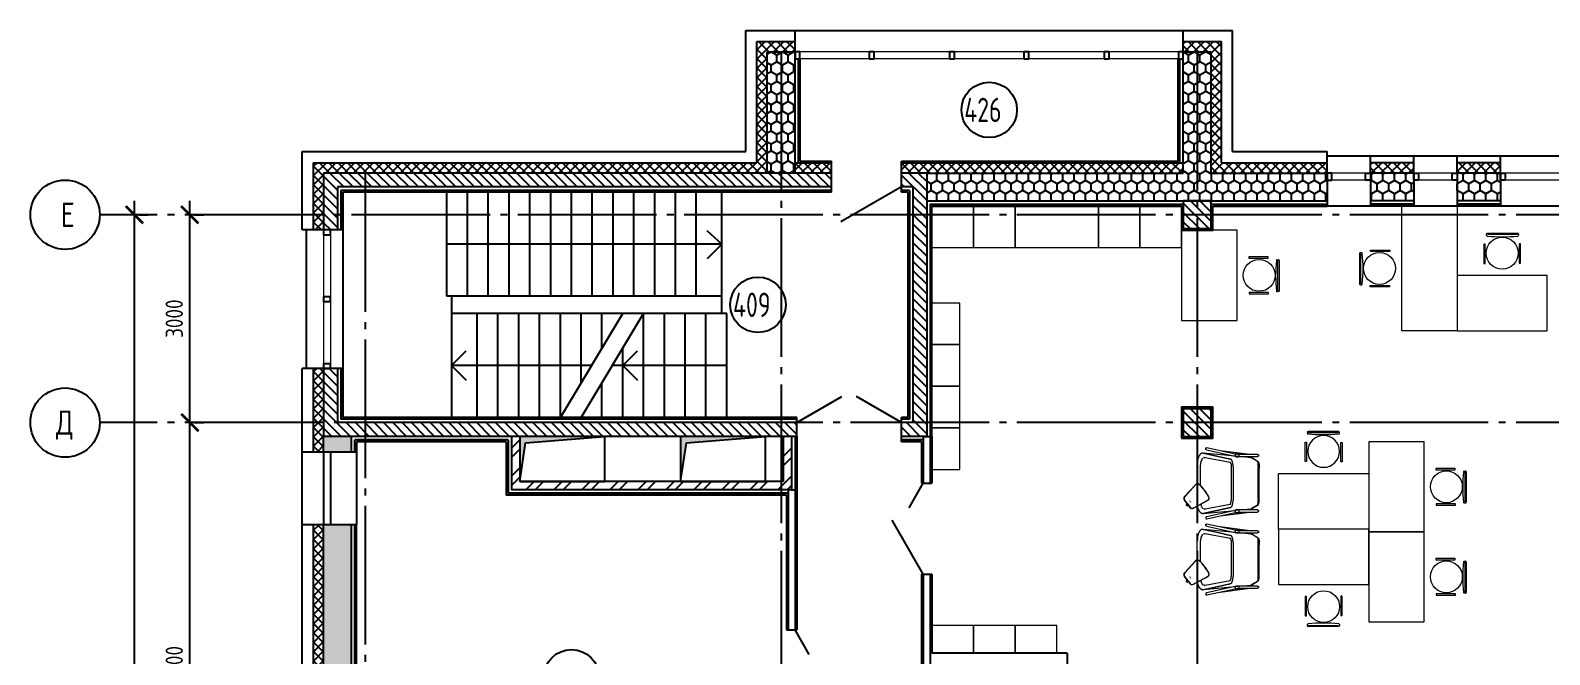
# Model space of a CAD drawing. Header units: millimetres. Extents: x -4830 to 49130, y -6610 to 29660.
# Drawn here: x -4830 to 17084, y 20652 to 29660 of the extents above; entities that cross this region are included whole.
import ezdxf

# ---------------------------------------------------------------- set-up
doc = ezdxf.new("R2010")
doc.units = ezdxf.units.MM
doc.linetypes.add('ГОСТ 2.303 5', pattern=[24, 20, -1.5, 1, -1.5])
doc.layers.add('Оборудование', color=5, linetype='Continuous', lineweight=18)
doc.layers.add('оси', color=30, linetype='Continuous')
doc.layers.add('текст', color=84, linetype='Continuous')
doc.styles.add('ГОСТ 2.304', font='CS_Gost2304.shx')
doc.dimstyles.new('СПДС', dxfattribs={"dimscale": 100, "dimtxt": 2.5, "dimasz": 2.5, "dimexe": 2, "dimexo": 0.625, "dimgap": 1, "dimtad": 1, "dimdec": 0, "dimtxsty": 'ГОСТ 2.304', "dimblk": 'OBLIQUE', "dimblk1": 'OBLIQUE', "dimblk2": 'OBLIQUE', "dimcen": 2.5, "dimdle": 2, "dimadec": 0, "dimazin": 2, "dimtfac": 0.75, "dimtdec": 4, "dimtmove": 1, "dimatfit": 3, "dimfxl": 1, "dimtfill": 1, "dimtolj": 1, "dimarcsym": 1})
pattern_1 = [(135, (-265369.68, -10084.31), (-67.35192, -67.35192), []), (225, (-265369.68, -10084.31), (67.35192, -67.35192), [])]
pattern_2 = [(135, (-265369.68, -10084.31), (-67.35192, -67.35192), [])]
pattern_3 = [(90, (-265369.684, -10084.31), (-82.48892, 142.875), [95.25, -190.5]), (210, (-265369.684, -10084.31), (-82.48892, -142.875), [95.25, -190.5]), (150, (-265369.684, -10084.31), (-164.97784, 3e-07), [-190.5, 95.25])]

# ---------------------------------------------------------------- blocks, each defined once
blk = doc.blocks.new('_ArchTick')
at = {"color": 0, "linetype": 'ByBlock', "const_width": 0.15}
blk.add_lwpolyline([(-0.5, -0.5), (0.5, 0.5)], dxfattribs=at)
blk = doc.blocks.new('*D41')
at = {"layer": 'Defpoints', "color": 0, "ltscale": 100, "transparency": 16777216}
for p in [(-3330, 27000), (-3330, 27000), (-3330, 0)]:
    blk.add_point(p, dxfattribs=at)
at = {"layer": 'оси', "color": 0, "lineweight": -2, "ltscale": 100, "transparency": 16777216}
for p, q in [((-3330, -200), (-3330, 27200)), ((-3267.5, 27000), (-3130, 27000)), ((-3267.5, 0), (-3130, 0))]:
    blk.add_line(p, q, dxfattribs=at)
at = {"layer": 'оси', "color": 0, "lineweight": -2, "ltscale": 100, "transparency": 16777216, "xscale": 250, "yscale": 250, "zscale": 250}
for p, rotation in [((-3330, 27000), 90), ((-3330, 0), 270)]:
    blk.add_blockref('_ArchTick', p, dxfattribs=dict(at, rotation=rotation))
at = {"layer": 'оси', "color": 0, "ltscale": 100, "transparency": 16777216, "insert": (-3555, 12600), "char_height": 250, "attachment_point": 5, "rotation": 90, "style": 'ГОСТ 2.304', "bg_fill": 3, "box_fill_scale": 1.1, "bg_fill_color": 256, "bg_fill_true_color": 13158600, "bg_fill_transparency": 0}
blk.add_mtext('\\A1;27000', dxfattribs=at)
blk = doc.blocks.new('*D44')
at = {"layer": 'Defpoints', "color": 0, "ltscale": 100, "transparency": 16777216}
for p in [(-2530, 24000), (-2530, 24000), (-2530, 17000)]:
    blk.add_point(p, dxfattribs=at)
at = {"layer": 'оси', "color": 0, "lineweight": -2, "ltscale": 100, "transparency": 16777216}
for p, q in [((-2530, 16800), (-2530, 24200)), ((-2467.5, 24000), (-2330, 24000)), ((-2467.5, 17000), (-2330, 17000))]:
    blk.add_line(p, q, dxfattribs=at)
at = {"layer": 'оси', "color": 0, "lineweight": -2, "ltscale": 100, "transparency": 16777216, "xscale": 250, "yscale": 250, "zscale": 250}
for p, rotation in [((-2530, 24000), 90), ((-2530, 17000), 270)]:
    blk.add_blockref('_ArchTick', p, dxfattribs=dict(at, rotation=rotation))
at = {"layer": 'оси', "color": 0, "ltscale": 100, "transparency": 16777216, "insert": (-2755, 20500), "char_height": 250, "attachment_point": 5, "rotation": 90, "style": 'ГОСТ 2.304', "bg_fill": 3, "box_fill_scale": 1.1, "bg_fill_color": 256, "bg_fill_true_color": 13158600, "bg_fill_transparency": 0}
blk.add_mtext('\\A1;7000', dxfattribs=at)
blk = doc.blocks.new('*D45')
at = {"layer": 'Defpoints', "color": 0, "ltscale": 100, "transparency": 16777216}
for p in [(-2530, 27000), (-2530, 27000), (-2530, 24000)]:
    blk.add_point(p, dxfattribs=at)
at = {"layer": 'оси', "color": 0, "lineweight": -2, "ltscale": 100, "transparency": 16777216}
for p, q in [((-2530, 23800), (-2530, 27200)), ((-2467.5, 27000), (-2330, 27000)), ((-2467.5, 24000), (-2330, 24000))]:
    blk.add_line(p, q, dxfattribs=at)
at = {"layer": 'оси', "color": 0, "lineweight": -2, "ltscale": 100, "transparency": 16777216, "xscale": 250, "yscale": 250, "zscale": 250}
for p, rotation in [((-2530, 27000), 90), ((-2530, 24000), 270)]:
    blk.add_blockref('_ArchTick', p, dxfattribs=dict(at, rotation=rotation))
at = {"layer": 'оси', "color": 0, "ltscale": 100, "transparency": 16777216, "insert": (-2755, 25500), "char_height": 250, "attachment_point": 5, "rotation": 90, "style": 'ГОСТ 2.304', "bg_fill": 3, "box_fill_scale": 1.1, "bg_fill_color": 256, "bg_fill_true_color": 13158600, "bg_fill_transparency": 0}
blk.add_mtext('\\A1;3000', dxfattribs=at)
blk = doc.blocks.new('рабочее место 3')
at = {"layer": 'Оборудование', "ltscale": 100}
for p, q in [((665, 1397), (665, 1378)), ((1116, 1407), (675, 1407)), ((680, 1391), (1111, 1391)), ((1126, 1378), (1126, 1397))]:
    blk.add_line(p, q, dxfattribs=at)
for points in [[(635, 975), (635, 1253), (654, 1253), (654, 975)], [(1146, 969), (1146, 1248), (1165, 1248), (1165, 969)], [(0, 0), (0, 800), (1800, 800), (1800, 0)]]:
    blk.add_lwpolyline(points, close=True, dxfattribs=at)
blk.add_circle((900, 1120), 230, dxfattribs=at)
for centre, radius, start, end in [((675, 1397), 10, 90, 180.0949), ((675, 1378), 10, 180.0949, 264.4594), ((895, 3653), 2296, 264.4594, 275.5391), ((1116, 1397), 10, 0.0375, 90), ((1116, 1378), 10, 275.5391, 0.0375)]:
    blk.add_arc(centre, radius, start, end, dxfattribs=at)
blk = doc.blocks.new('рабочее место 4')
at = {"layer": 'Оборудование', "ltscale": 100}
for p, q in [((1378, 876), (1397, 876)), ((1391, 430), (1391, 861)), ((1407, 866), (1407, 425)), ((1397, 415), (1378, 415))]:
    blk.add_line(p, q, dxfattribs=at)
for points in [[(0, 0), (800, 0), (800, 1300), (0, 1300)], [(969, 896), (1248, 896), (1248, 915), (969, 915)], [(975, 385), (1253, 385), (1253, 404), (975, 404)]]:
    blk.add_lwpolyline(points, close=True, dxfattribs=at)
blk.add_circle((1120, 650), 230, dxfattribs=at)
for centre, radius, start, end in [((3653, 645), 2296, 174.4609, 185.5406), ((1378, 866), 10, 89.9625, 174.4609), ((1397, 866), 10, 360, 89.9625), ((1378, 425), 10, 185.5406, 269.9051), ((1397, 425), 10, 269.9051, 360)]:
    blk.add_arc(centre, radius, start, end, dxfattribs=at)
blk = doc.blocks.new('CON_Connection_Stng_Muse - Muse Privacy Chair with Metal Base and Writing Tablet - SMS-1BOOTH-METAL-WT-V123-Этаж 03')
at = {"layer": 'Оборудование'}
for p, q in [((-415, 314), (-415, 50)), ((-385, 50), (-385, 314)), ((-368, 222), (-385, 49)), ((-310, 322), (-366, 231)), ((-281, 327), (-282, 324)), ((214, 338), (-214, 338)), ((214, 324), (-214, 324)), ((212, 324), (-212, 324)), ((282, 324), (281, 327)), ((366, 231), (310, 322)), ((385, 49), (368, 222)), ((385, 314), (385, 50)), ((415, 50), (415, 314)), ((-415, 201), (-470, -225)), ((-425, 7), (-425, 33)), ((-425, 7), (-425, 33)), ((-385, 50), (-420, 50)), ((-415, 29), (-415, 23)), ((-385, 50), (-385, -10)), ((-383, 38), (-385, 38)), ((-385, 23), (-385, 29)), ((-385, 3), (-383, 3)), ((-383, 37), (-383, 38)), ((-383, 3), (-383, 38)), ((-376, 36), (-383, 36)), ((-383, 34), (-383, 36)), ((-383, 5), (-383, 7)), ((-383, 5), (-378, 5)), ((-383, 3), (-383, 4)), ((383, 36), (374, 36)), ((378, 5), (383, 5)), ((385, 38), (383, 38)), ((383, 38), (383, 37)), ((383, 38), (383, 3)), ((383, 36), (383, 34)), ((383, 7), (383, 5)), ((383, 4), (383, 3)), ((383, 3), (385, 3)), ((420, 50), (385, 50)), ((385, -10), (385, 50)), ((385, 29), (385, 23)), ((470, -225), (415, 201)), ((415, 23), (415, 29)), ((425, 33), (425, 7)), ((425, 33), (425, 7)), ((-422, -8), (-512, -416)), ((-483, -422), (-391, -10)), ((-436, -471), (-349, -75)), ((-391, -10), (-435, -471)), ((-432, -193), (-408, -193)), ((-406, -174), (-428, -174)), ((-422, -11), (-422, -8)), ((-420, -10), (-385, -10)), ((-373, -442), (-306, -83)), ((-306, -82), (-307, -84)), ((-244, -38), (244, -38)), ((-244, -66), (244, -66)), ((-241, -38), (241, -38)), ((306, -83), (373, -442)), ((349, -75), (436, -471)), ((385, -10), (420, -10)), ((391, -10), (483, -422)), ((435, -471), (391, -10)), ((428, -174), (406, -174)), ((408, -193), (432, -193)), ((422, -8), (422, -11)), ((512, -416), (422, -8)), ((357, -610), (246, -406)), ((248, -405), (358, -609)), ((-253, -512), (32, -512)), ((-238, -561), (9, -561)), ((8, -553), (8, -553)), ((192, -738), (21, -582)), ((21, -583), (192, -739)), ((23, -580), (194, -737)), ((271, -651), (265, -647)), ((363, -629), (363, -628)), ((243, -739), (347, -658)), ((348, -659), (244, -741)), ((244, -741), (348, -660)), ((252, -662), (258, -667)), ((298, -699), (309, -709)), ((309, -709), (309, -709)), ((321, -693), (314, -687)), ((318, -692), (318, -692))]:
    blk.add_line(p, q, dxfattribs=at)
at = {"layer": 'Оборудование', "flags": 128}
for points in [[(-415, 314), (-415, 314), (-415, 315), (-415, 315), (-415, 316), (-415, 317), (-415, 317), (-414, 318), (-414, 318), (-414, 319), (-414, 319), (-414, 320), (-413, 321), (-413, 321), (-413, 322), (-412, 322), (-412, 323), (-412, 323), (-411, 324), (-411, 324), (-410, 324), (-410, 325), (-410, 325), (-409, 326), (-409, 326), (-408, 326), (-408, 327), (-407, 327), (-407, 327), (-406, 327), (-405, 328), (-405, 328), (-404, 328), (-404, 328), (-403, 328), (-403, 328), (-402, 329), (-401, 329), (-401, 329), (-400, 329), (-400, 329), (-399, 329), (-398, 329), (-398, 328), (-397, 328), (-397, 328), (-396, 328), (-395, 328), (-395, 328), (-394, 328), (-394, 327), (-393, 327), (-393, 327), (-392, 326), (-392, 326), (-391, 326), (-391, 325), (-390, 325), (-390, 325), (-389, 324), (-389, 324), (-389, 323), (-388, 323), (-388, 322), (-387, 322), (-387, 321), (-387, 321), (-387, 320), (-386, 320), (-386, 319), (-386, 319), (-386, 318), (-386, 318), (-385, 317), (-385, 316), (-385, 316), (-385, 315), (-385, 315), (-385, 314), (-385, 314)], [(-368, 222), (-367, 228), (-366, 231)], [(-310, 322), (-308, 325), (-306, 327), (-304, 328), (-302, 329), (-300, 330), (-299, 331), (-297, 331), (-295, 332), (-294, 332), (-292, 332), (-290, 333), (-288, 333), (-286, 333), (-284, 334), (-282, 334), (-279, 334), (-277, 335), (-275, 335), (-272, 335), (-269, 336), (-267, 336), (-264, 336), (-261, 336), (-258, 336), (-255, 337), (-252, 337), (-249, 337), (-246, 337), (-243, 337), (-239, 337), (-236, 337), (-233, 338), (-229, 338), (-226, 338), (-223, 338), (-219, 338), (-216, 338), (-214, 338)], [(310, 322), (308, 325), (306, 327), (304, 328), (302, 329), (300, 330), (299, 331), (297, 331), (295, 332), (294, 332), (292, 332), (290, 333), (288, 333), (286, 333), (284, 334), (282, 334), (279, 334), (277, 335), (275, 335), (272, 335), (269, 336), (267, 336), (264, 336), (261, 336), (258, 336), (255, 337), (252, 337), (249, 337), (246, 337), (243, 337), (239, 337), (236, 337), (233, 338), (229, 338), (226, 338), (223, 338), (219, 338), (216, 338), (214, 338)], [(368, 222), (367, 228), (366, 231)], [(385, 314), (385, 314), (385, 315), (385, 315), (385, 316), (385, 317), (385, 317), (386, 318), (386, 318), (386, 319), (386, 319), (386, 320), (387, 321), (387, 321), (387, 322), (388, 322), (388, 323), (388, 323), (389, 324), (389, 324), (390, 324), (390, 325), (390, 325), (391, 326), (391, 326), (392, 326), (392, 327), (393, 327), (393, 327), (394, 327), (395, 328), (395, 328), (396, 328), (396, 328), (397, 328), (397, 328), (398, 329), (399, 329), (399, 329), (400, 329), (400, 329), (401, 329), (402, 329), (402, 328), (403, 328), (403, 328), (404, 328), (405, 328), (405, 328), (406, 328), (406, 327), (407, 327), (407, 327), (408, 326), (408, 326), (409, 326), (409, 325), (410, 325), (410, 325), (411, 324), (411, 324), (411, 323), (412, 323), (412, 322), (413, 322), (413, 321), (413, 321), (413, 320), (414, 320), (414, 319), (414, 319), (414, 318), (415, 318), (415, 317), (415, 316), (415, 316), (415, 315), (415, 315), (415, 314), (415, 314)], [(-425, 45), (-425, 46), (-425, 46), (-425, 46), (-425, 46), (-425, 46), (-425, 47), (-425, 47), (-425, 47), (-425, 47), (-425, 47), (-425, 48), (-424, 48), (-424, 48), (-424, 48), (-424, 48), (-424, 48), (-424, 49), (-424, 49), (-424, 49), (-423, 49), (-423, 49), (-423, 49), (-423, 49), (-423, 50), (-423, 50), (-423, 50), (-422, 50), (-422, 50), (-422, 50), (-422, 50), (-422, 50), (-421, 50), (-421, 50), (-421, 50), (-421, 50), (-421, 50), (-420, 50), (-420, 50), (-420, 50), (-420, 50)], [(-425, -5), (-425, -4), (-425, -4), (-425, -4), (-425, -4), (-425, -4), (-425, -4), (-425, -4), (-425, -3), (-425, -3), (-425, -3), (-425, -2), (-425, -2), (-425, -1), (-425, -1), (-425, 0), (-425, 0), (-425, 1), (-425, 2), (-425, 2), (-425, 3), (-425, 4), (-425, 5), (-425, 5), (-425, 6), (-425, 7), (-425, 8), (-425, 9), (-425, 10), (-425, 11), (-425, 11), (-425, 12), (-425, 13), (-425, 14), (-425, 15), (-425, 16), (-425, 17), (-425, 18), (-425, 19), (-425, 20), (-425, 21), (-425, 22), (-425, 23), (-425, 24), (-425, 25), (-425, 26), (-425, 27), (-425, 28), (-425, 29), (-425, 30), (-425, 31), (-425, 32), (-425, 33), (-425, 34), (-425, 34), (-425, 35), (-425, 36), (-425, 37), (-425, 38), (-425, 38), (-425, 39), (-425, 40), (-425, 40), (-425, 41), (-425, 41), (-425, 42), (-425, 42), (-425, 43), (-425, 43), (-425, 44), (-425, 44), (-425, 44), (-425, 45), (-425, 45), (-425, 45), (-425, 45), (-425, 45), (-425, 45), (-425, 45), (-425, 45)], [(-425, 45), (-425, 45), (-425, 45), (-425, 45), (-425, 45), (-425, 45), (-425, 45), (-425, 45), (-425, 44), (-425, 44), (-425, 44), (-425, 43), (-425, 43), (-425, 42), (-425, 42), (-425, 41), (-425, 41), (-425, 40), (-425, 39), (-425, 39), (-425, 38), (-425, 37), (-425, 36), (-425, 36), (-425, 35), (-425, 34), (-425, 33), (-425, 32), (-425, 31), (-425, 30), (-425, 30), (-425, 29), (-425, 28), (-425, 27), (-425, 26), (-425, 25), (-425, 24), (-425, 23), (-425, 22), (-425, 21), (-425, 20), (-425, 19), (-425, 18), (-425, 17), (-425, 16), (-425, 15), (-425, 14), (-425, 13), (-425, 12), (-425, 11), (-425, 10), (-425, 9), (-425, 8), (-425, 7), (-425, 7), (-425, 6), (-425, 5), (-425, 4), (-425, 3), (-425, 3), (-425, 2), (-425, 1), (-425, 1), (-425, 0), (-425, 0), (-425, -1), (-425, -1), (-425, -2), (-425, -2), (-425, -3), (-425, -3), (-425, -3), (-425, -4), (-425, -4), (-425, -4), (-425, -4), (-425, -4), (-425, -4), (-425, -5), (-425, -5)], [(420, 50), (420, 50), (420, 50), (421, 50), (421, 50), (421, 50), (421, 50), (421, 50), (422, 50), (422, 50), (422, 50), (422, 50), (422, 50), (422, 50), (423, 50), (423, 50), (423, 50), (423, 49), (423, 49), (423, 49), (424, 49), (424, 49), (424, 49), (424, 49), (424, 48), (424, 48), (424, 48), (424, 48), (425, 48), (425, 47), (425, 47), (425, 47), (425, 47), (425, 47), (425, 47), (425, 46), (425, 46), (425, 46), (425, 46), (425, 46), (425, 45)], [(425, 45), (425, 45), (425, 45), (425, 45), (425, 45), (425, 45), (425, 45), (425, 45), (425, 44), (425, 44), (425, 44), (425, 43), (425, 43), (425, 42), (425, 42), (425, 41), (425, 41), (425, 40), (425, 39), (425, 39), (425, 38), (425, 37), (425, 36), (425, 36), (425, 35), (425, 34), (425, 33), (425, 32), (425, 31), (425, 30), (425, 30), (425, 29), (425, 28), (425, 27), (425, 26), (425, 25), (425, 24), (425, 23), (425, 22), (425, 21), (425, 20), (425, 19), (425, 18), (425, 17), (425, 16), (425, 15), (425, 14), (425, 13), (425, 12), (425, 11), (425, 10), (425, 9), (425, 8), (425, 7), (425, 7), (425, 6), (425, 5), (425, 4), (425, 3), (425, 3), (425, 2), (425, 1), (425, 1), (425, 0), (425, 0), (425, -1), (425, -1), (425, -2), (425, -2), (425, -3), (425, -3), (425, -3), (425, -4), (425, -4), (425, -4), (425, -4), (425, -4), (425, -4), (425, -5), (425, -5)], [(425, -5), (425, -4), (425, -4), (425, -4), (425, -4), (425, -4), (425, -4), (425, -4), (425, -3), (425, -3), (425, -3), (425, -2), (425, -2), (425, -1), (425, -1), (425, 0), (425, 0), (425, 1), (425, 2), (425, 2), (425, 3), (425, 4), (425, 5), (425, 5), (425, 6), (425, 7), (425, 8), (425, 9), (425, 10), (425, 11), (425, 11), (425, 12), (425, 13), (425, 14), (425, 15), (425, 16), (425, 17), (425, 18), (425, 19), (425, 20), (425, 21), (425, 22), (425, 23), (425, 24), (425, 25), (425, 26), (425, 27), (425, 28), (425, 29), (425, 30), (425, 31), (425, 32), (425, 33), (425, 34), (425, 34), (425, 35), (425, 36), (425, 37), (425, 38), (425, 38), (425, 39), (425, 40), (425, 40), (425, 41), (425, 41), (425, 42), (425, 42), (425, 43), (425, 43), (425, 44), (425, 44), (425, 44), (425, 45), (425, 45), (425, 45), (425, 45), (425, 45), (425, 45), (425, 45), (425, 45)], [(-420, -10), (-420, -10), (-420, -10), (-421, -9), (-421, -9), (-421, -9), (-421, -9), (-421, -9), (-422, -9), (-422, -9), (-422, -9), (-422, -9), (-422, -9), (-422, -9), (-423, -9), (-423, -9), (-423, -9), (-423, -8), (-423, -8), (-423, -8), (-424, -8), (-424, -8), (-424, -8), (-424, -8), (-424, -7), (-424, -7), (-424, -7), (-424, -7), (-425, -7), (-425, -7), (-425, -6), (-425, -6), (-425, -6), (-425, -6), (-425, -6), (-425, -5), (-425, -5), (-425, -5), (-425, -5), (-425, -5), (-425, -5)], [(-306, -83), (-306, -83), (-306, -83), (-306, -83), (-306, -82), (-305, -82), (-305, -81), (-305, -81), (-304, -80), (-303, -79), (-302, -79), (-301, -78), (-300, -77), (-299, -77), (-298, -76), (-296, -75), (-295, -74), (-293, -74), (-291, -73), (-289, -72), (-287, -72), (-285, -71), (-283, -70), (-281, -70), (-279, -69), (-277, -69), (-274, -68), (-272, -68), (-269, -67), (-267, -67), (-264, -67), (-262, -66), (-259, -66), (-256, -66), (-254, -66), (-251, -66), (-248, -66), (-245, -66), (-244, -66)], [(306, -83), (306, -83), (306, -83), (306, -83), (306, -82), (305, -82), (305, -81), (305, -81), (304, -80), (303, -79), (302, -79), (301, -78), (300, -77), (299, -77), (298, -76), (296, -75), (295, -74), (293, -74), (291, -73), (289, -72), (287, -72), (285, -71), (283, -70), (281, -70), (279, -69), (277, -69), (274, -68), (272, -68), (269, -67), (267, -67), (264, -67), (262, -66), (259, -66), (256, -66), (254, -66), (251, -66), (248, -66), (245, -66), (244, -66)], [(425, -5), (425, -5), (425, -5), (425, -5), (425, -5), (425, -5), (425, -6), (425, -6), (425, -6), (425, -6), (425, -6), (425, -7), (424, -7), (424, -7), (424, -7), (424, -7), (424, -7), (424, -8), (424, -8), (424, -8), (423, -8), (423, -8), (423, -8), (423, -8), (423, -9), (423, -9), (423, -9), (422, -9), (422, -9), (422, -9), (422, -9), (422, -9), (421, -9), (421, -9), (421, -9), (421, -9), (421, -9), (420, -10), (420, -10), (420, -10), (420, -10)], [(-483, -422), (-483, -423), (-484, -424), (-484, -425), (-484, -426), (-485, -427), (-485, -428), (-486, -428), (-486, -429), (-487, -429), (-487, -430), (-488, -430), (-488, -431), (-489, -431), (-489, -432), (-490, -432), (-490, -432), (-491, -432), (-491, -433), (-491, -433), (-492, -433), (-492, -433), (-493, -433), (-493, -433), (-493, -434), (-494, -434), (-494, -434), (-495, -434), (-495, -434), (-495, -434), (-496, -434), (-496, -434), (-496, -434), (-497, -434), (-497, -434), (-497, -434), (-498, -434), (-498, -434), (-498, -434), (-499, -434), (-499, -434), (-499, -434), (-500, -434), (-500, -434), (-501, -434), (-501, -434), (-501, -434), (-502, -434), (-502, -434), (-502, -433), (-503, -433), (-503, -433), (-504, -433), (-504, -433), (-504, -433), (-505, -432), (-505, -432), (-506, -432), (-506, -432), (-507, -431), (-507, -431), (-508, -430), (-508, -430), (-509, -430), (-509, -429), (-510, -428), (-510, -428), (-511, -427), (-511, -426), (-511, -425), (-512, -425), (-512, -424), (-512, -423), (-513, -422), (-513, -421), (-513, -420), (-513, -419), (-513, -418), (-513, -417), (-512, -416)], [(483, -422), (483, -423), (484, -424), (484, -425), (484, -426), (485, -427), (485, -428), (486, -428), (486, -429), (487, -429), (487, -430), (488, -430), (488, -431), (489, -431), (489, -432), (490, -432), (490, -432), (491, -432), (491, -433), (491, -433), (492, -433), (492, -433), (493, -433), (493, -433), (493, -434), (494, -434), (494, -434), (495, -434), (495, -434), (495, -434), (496, -434), (496, -434), (496, -434), (497, -434), (497, -434), (497, -434), (498, -434), (498, -434), (498, -434), (499, -434), (499, -434), (499, -434), (500, -434), (500, -434), (501, -434), (501, -434), (501, -434), (502, -434), (502, -434), (502, -433), (503, -433), (503, -433), (504, -433), (504, -433), (504, -433), (505, -432), (505, -432), (506, -432), (506, -432), (507, -431), (507, -431), (508, -430), (508, -430), (509, -430), (509, -429), (510, -428), (510, -428), (511, -427), (511, -426), (511, -425), (512, -425), (512, -424), (512, -423), (513, -422), (513, -421), (513, -420), (513, -419), (513, -418), (513, -417), (512, -416)], [(-436, -478), (-436, -481), (-435, -485), (-434, -489), (-433, -493), (-431, -497), (-429, -500), (-427, -504), (-424, -507), (-421, -510), (-418, -513), (-415, -516), (-411, -519), (-407, -522), (-403, -525), (-398, -528), (-394, -530), (-389, -533), (-384, -535), (-378, -537), (-373, -539), (-367, -541), (-361, -543), (-355, -545), (-349, -547), (-342, -549), (-336, -550), (-329, -552), (-322, -553), (-315, -554), (-308, -555), (-301, -557), (-293, -557), (-286, -558), (-278, -559), (-271, -559), (-263, -560), (-256, -560), (-248, -560), (-240, -561), (-238, -561)], [(-374, -445), (-374, -444), (-373, -442)], [(436, -478), (436, -481), (435, -485), (434, -489), (433, -493), (431, -497), (429, -500), (427, -504), (424, -507), (421, -510), (418, -513), (415, -516), (411, -519), (407, -522), (403, -525), (398, -528), (394, -530), (389, -533), (384, -535), (378, -537), (373, -539), (367, -541), (361, -543), (355, -545), (349, -547), (342, -549), (336, -550), (329, -552), (328, -552)], [(374, -445), (374, -444), (373, -442)], [(321, -710), (316, -712), (314, -712), (313, -711), (312, -711), (311, -711), (311, -711), (310, -710), (309, -710), (308, -710), (308, -709), (307, -709), (306, -709), (305, -708), (304, -708), (303, -707), (302, -707), (300, -706), (299, -705), (298, -705), (297, -704), (295, -703), (294, -703)], [(321, -710), (326, -702), (325, -697), (323, -695), (322, -694), (322, -693), (321, -693)]]:
    blk.add_lwpolyline(points, dxfattribs=at)
at = {"layer": 'Оборудование'}
for centre, major_axis, ratio, start_param, end_param in [((-154, 222), (214, 0), 0.109734, 3.074904, 3.141593), ((-214, 313), (99, 0), 0.109734, 2.795695, 2.824219), ((-214, 313), (99, 0), 0.109734, 2.573535, 2.610138), ((-214, 313), (99, 0), 0.109734, 1.939141, 2.370637), ((-214, 313), (99, 0), 0.109734, 1.758134, 1.875676), ((-214, 313), (99, 0), 0.109734, 1.570796, 1.610597), ((214, 313), (99, 0), 0.109734, 1.530924, 1.570796), ((214, 313), (99, 0), 0.109734, 1.265844, 1.383425), ((214, 313), (99, 0), 0.109734, 0.770885, 1.202317), ((214, 313), (99, 0), 0.109734, 0.531557, 0.568058), ((214, 313), (99, 0), 0.109734, 0.317374, 0.345865), ((154, 222), (214, 0), 0.109734, 0, 0.066689), ((-244, -79), (105, 0), 0.387516, 2.811944, 3.056512), ((-244, -79), (105, 0), 0.387516, 2.575965, 2.804042), ((-244, -79), (105, 0), 0.387516, 1.875794, 2.554402), ((-244, -79), (105, 0), 0.387516, 1.570796, 1.873884), ((244, -79), (105, 0), 0.387516, 1.267587, 1.570796), ((244, -79), (105, 0), 0.387516, 0.587094, 1.265731), ((244, -79), (105, 0), 0.387516, 0.337586, 0.565768), ((244, -79), (105, 0), 0.387516, 0.08508, 0.329614), ((501, -963), (651, 0), 0.999036, 2.062652, 2.405216), ((501, -962), (649, 0), 0.999036, 2.062652, 2.405216), ((212, -424), (40, 0), 0.999036, 0.498513, 2.062652), ((212, -424), (38, 0), 0.999036, 0.498513, 2.062652), ((-238, -478), (198, 0), 0.387516, 3.056512, 3.293066), ((-222, -445), (152, 0), 0.387516, 3.303838, 3.468677), ((48, -553), (40, 0), 0.999036, 2.405216, 3.970473), ((48, -552), (38, 0), 0.999036, 2.405216, 3.970473), ((48, -553), (40, 0), 0.999036, 2.993682, 3.970473), ((323, -628), (38, 0), 0.999036, 5.375185, 6.781699), ((323, -628), (40, 0), 0.999036, 5.375185, 6.781699), ((323, -629), (40, 0), 0.999036, 5.375185, 6.312861), ((222, -445), (152, 0), 0.387516, 5.956101, 6.12094), ((222, -445), (152, 0), 0.387516, 0.004864, 0.053989), ((238, -478), (198, 0), 0.387516, 6.131712, 6.368265), ((219, -709), (40, 0), 0.999036, 3.970473, 5.375185), ((219, -710), (40, 0), 0.999036, 3.970473, 5.375185), ((219, -709), (38, 0), 0.999036, 3.970473, 5.375185)]:
    blk.add_ellipse(centre, major_axis=major_axis, ratio=ratio, start_param=start_param, end_param=end_param, dxfattribs=at)
for points, knots in [([(-313, 314), (-318, 306), (-328, 289), (-347, 259), (-360, 237), (-368, 223)], [-0.9989318, -0.9989318, -0.9989318, -0.9989318, -0.7222222, -0.4444444, 0, 0, 0, 0]), ([(-368, 221), (-368, 221), (-368, 222), (-368, 223), (-368, 223)], [0.9339676, 0.9339676, 0.9339676, 0.9339676, 0.94642857, 1, 1, 1, 1]), ([(-313, 314), (-312, 315), (-310, 316), (-305, 318), (-301, 319), (-299, 319)], [0, 0, 0, 0, 0.1111111, 0.2222222, 0.3012065, 0.3012065, 0.3012065, 0.3012065]), ([(-296, 319), (-293, 320), (-286, 321), (-273, 322), (-263, 323), (-260, 323)], [0.3333333, 0.3333333, 0.3333333, 0.3333333, 0.4444444, 0.5833333, 0.6666667, 0.6666667, 0.6666667, 0.6666667]), ([(-243, 324), (-243, 324), (-239, 324), (-231, 324), (-223, 324), (-218, 324)], [0.784569, 0.784569, 0.784569, 0.784569, 0.7916667, 0.8611111, 0.9590687, 0.9590687, 0.9590687, 0.9590687]), ([(218, 324), (221, 324), (230, 324), (238, 324), (243, 324)], [0.0409521, 0.0409521, 0.0409521, 0.0409521, 0.1111111, 0.2153898, 0.2153898, 0.2153898, 0.2153898]), ([(260, 323), (265, 323), (275, 322), (287, 321), (294, 320), (296, 319)], [0.3333333, 0.3333333, 0.3333333, 0.3333333, 0.4444444, 0.5833333, 0.6666667, 0.6666667, 0.6666667, 0.6666667]), ([(299, 319), (300, 319), (302, 318), (305, 318), (310, 316), (312, 315), (313, 314)], [0.6986225, 0.6986225, 0.6986225, 0.6986225, 0.7222222, 0.7916667, 0.8611111, 1, 1, 1, 1]), ([(313, 314), (321, 301), (340, 270), (358, 240), (368, 223)], [0.0010682, 0.0010682, 0.0010682, 0.0010682, 0.4444444, 1, 1, 1, 1]), ([(-425, 18), (-425, 18), (-425, 18), (-425, 18), (-425, 17), (-426, 17), (-426, 16), (-426, 16), (-426, 15), (-426, 15), (-426, 15), (-426, 14), (-426, 14), (-425, 14), (-425, 13), (-425, 13), (-425, 12), (-425, 12)], [0.4444444, 0.4444444, 0.4444444, 0.4444444, 0.4513889, 0.4583333, 0.4722222, 0.4861111, 0.5, 0.5277778, 0.5416667, 0.5486111, 0.5555556, 0.5625, 0.5694444, 0.5833333, 0.6111111, 0.625, 0.6331947, 0.6331947, 0.6331947, 0.6331947]), ([(425, 12), (425, 12), (425, 13), (425, 13), (425, 14), (426, 14), (426, 14), (426, 15), (426, 15), (426, 15), (426, 16), (426, 16), (426, 17), (425, 17), (425, 18), (425, 18), (425, 18), (425, 18)], [0.3667026, 0.3667026, 0.3667026, 0.3667026, 0.375, 0.3888889, 0.4166667, 0.4305556, 0.4375, 0.4444444, 0.4513889, 0.4583333, 0.4722222, 0.5, 0.5138889, 0.5277778, 0.5416667, 0.5486111, 0.5555556, 0.5555556, 0.5555556, 0.5555556]), ([(-435, -467), (-431, -449), (-425, -422), (-417, -386), (-412, -358), (-406, -331), (-400, -304), (-394, -276), (-387, -244), (-378, -205), (-368, -162), (-358, -118), (-352, -89), (-348, -74)], [-1, -1, -1, -1, -0.861111, -0.791667, -0.722222, -0.652778, -0.583333, -0.513889, -0.444444, -0.333333, -0.222222, -0.111111, 0, 0, 0, 0]), ([(-332, -57), (-333, -57), (-336, -59), (-340, -62), (-345, -67), (-348, -72), (-348, -74)], [0.6866274, 0.6866274, 0.6866274, 0.6866274, 0.7222222, 0.7916667, 0.8611111, 1, 1, 1, 1]), ([(-318, -50), (-319, -51), (-324, -52), (-328, -54), (-330, -56)], [0.5425649, 0.5425649, 0.5425649, 0.5425649, 0.5833333, 0.6666667, 0.6666667, 0.6666667, 0.6666667]), ([(-303, -45), (-304, -46), (-306, -46), (-308, -47), (-309, -47)], [0.41834799, 0.41834799, 0.41834799, 0.41834799, 0.44444444, 0.46755768, 0.46755768, 0.46755768, 0.46755768]), ([(-249, -38), (-252, -38), (-256, -39), (-260, -39), (-261, -39)], [0.05074705, 0.05074705, 0.05074705, 0.05074705, 0.11111111, 0.13058934, 0.13058934, 0.13058934, 0.13058934]), ([(330, -56), (327, -54), (323, -52), (318, -50), (318, -50)], [0.3333333, 0.3333333, 0.3333333, 0.3333333, 0.4444444, 0.4575278, 0.4575278, 0.4575278, 0.4575278]), ([(348, -74), (348, -72), (346, -68), (340, -62), (335, -58), (332, -57)], [0, 0, 0, 0, 0.1111111, 0.2222222, 0.3135698, 0.3135698, 0.3135698, 0.3135698]), ([(435, -467), (429, -438), (419, -395), (407, -336), (399, -298), (391, -265), (385, -238), (379, -211), (373, -184), (367, -156), (359, -120), (353, -93), (348, -74)], [0, 0, 0, 0, 0.222222, 0.333333, 0.444444, 0.513889, 0.583333, 0.652778, 0.722222, 0.791667, 0.861111, 1, 1, 1, 1]), ([(-435, -472), (-436, -474), (-436, -477), (-435, -480), (-435, -481)], [0.0360617, 0.0360617, 0.0360617, 0.0360617, 0.07142857, 0.10813235, 0.10813235, 0.10813235, 0.10813235]), ([(-370, -457), (-371, -456), (-372, -455), (-372, -453), (-372, -453)], [0.82275583, 0.82275583, 0.82275583, 0.82275583, 0.86111111, 0.86706933, 0.86706933, 0.86706933, 0.86706933]), ([(-363, -474), (-362, -475), (-360, -479), (-357, -483), (-355, -484)], [0.6, 0.6, 0.6, 0.6, 0.7, 1, 1, 1, 1]), ([(-355, -484), (-351, -487), (-344, -491), (-327, -499), (-305, -505), (-281, -510), (-268, -511), (-261, -512)], [0, 0, 0, 0, 0.166667, 0.333333, 0.666667, 0.833333, 1, 1, 1, 1]), ([(302, -505), (313, -503), (327, -499), (344, -491), (351, -487), (355, -484)], [0.3676968, 0.3676968, 0.3676968, 0.3676968, 0.6666667, 0.8333333, 1, 1, 1, 1]), ([(355, -484), (356, -483), (359, -481), (361, -477), (362, -475)], [0, 0, 0, 0, 0.2, 0.3538961, 0.3538961, 0.3538961, 0.3538961]), ([(372, -453), (372, -454), (371, -456), (370, -457), (370, -457)], [0.13009556, 0.13009556, 0.13009556, 0.13009556, 0.16666667, 0.17723974, 0.17723974, 0.17723974, 0.17723974]), ([(435, -481), (435, -481), (436, -478), (436, -475), (435, -472)], [0.89186765, 0.89186765, 0.89186765, 0.89186765, 0.89285714, 0.9639383, 0.9639383, 0.9639383, 0.9639383])]:
    blk.add_open_spline(points, degree=3, knots=knots, dxfattribs=at)
for points in [[(-249, 323), (-248, 324), (-246, 324), (-244, 324)], [(244, 324), (246, 324), (248, 324), (249, 323)], [(368, 223), (368, 223), (368, 222), (368, 221)], [(-307, -85), (-306, -84), (-306, -83), (-306, -82)], [(261, -39), (257, -39), (253, -38), (249, -38)], [(309, -47), (307, -47), (305, -46), (303, -45)], [(-261, -512), (-258, -512), (-253, -512), (-247, -512), (-244, -512)], [(374, -442), (374, -443), (374, -444), (374, -445)]]:
    blk.add_open_spline(points, degree=3, dxfattribs=at)

msp = doc.modelspace()

# ---------------------------------------------------------------- hatches: boundary and pattern name
at = {"ltscale": 100}
h = msp.add_hatch(dxfattribs=at)
h.set_pattern_fill('ANSI37', color=256, scale=30, angle=90)
h.set_pattern_definition(pattern_1)
h.paths.add_polyline_path([(5800, 29350), (6200, 29350), (6200, 29500), (5650, 29500), (5650, 27750), (-750, 27750), (-749.9, 26780.5), (-600, 26780.5), (-600, 27600), (5800, 27600)])
h = msp.add_hatch(dxfattribs=at)
h.set_pattern_fill('ANSI37', color=256, scale=30, angle=90)
h.set_pattern_definition(pattern_1)
h.paths.add_polyline_path([(13875, 27750), (12350, 27750), (12350, 29500), (11800, 29500), (11800, 29350), (12200, 29350), (12200, 27600), (13875, 27600)])
h = msp.add_hatch(dxfattribs=at)
h.set_pattern_fill('HONEY', color=256, scale=30, angle=90)
h.set_pattern_definition(pattern_3)
h.paths.add_polyline_path([(6200, 29350), (5800, 29350), (5800, 27600), (6200, 27600)])
h = msp.add_hatch(dxfattribs=at)
h.set_pattern_fill('HONEY', color=256, scale=30, angle=90)
h.set_pattern_definition(pattern_3)
h.paths.add_polyline_path([(13875, 27600), (12200, 27600), (12200, 29350), (11800, 29350), (11800, 29250), (11800, 27600), (8100, 27600), (8100, 27200), (13875, 27200)])
h = msp.add_hatch(dxfattribs=at)
h.set_pattern_fill('ANSI37', color=256, scale=30, angle=90)
h.set_pattern_definition([(135, (-116265.42, 62652.82), (-67.35192, -67.35192), []), (225, (-116265.42, 62652.82), (67.35192, -67.35192), [])])
h.paths.add_polyline_path([(6725, 27600), (6725, 27750), (6200, 27750), (6200, 27600)])
h = msp.add_hatch(dxfattribs=at)
h.set_pattern_fill('ANSI37', color=256, scale=30, angle=90)
h.set_pattern_definition([(135, (-114730.42, 62652.82), (-67.35192, -67.35192), []), (225, (-114730.42, 62652.82), (67.35192, -67.35192), [])])
h.paths.add_polyline_path([(11800, 27600), (11800, 27750), (7735, 27750), (7735, 27600)])
h = msp.add_hatch(dxfattribs=at)
h.set_pattern_fill('ANSI37', color=256, scale=30, angle=90)
h.set_pattern_definition(pattern_1)
h.paths.add_polyline_path([(15125, 27750), (14500, 27750), (14500, 27600), (15125, 27600)])
h = msp.add_hatch(dxfattribs=at)
h.set_pattern_fill('ANSI37', color=256, scale=30, angle=90)
h.set_pattern_definition(pattern_1)
h.paths.add_polyline_path([(16375, 27750), (15750, 27750), (15750, 27600), (16375, 27600)])
h = msp.add_hatch(dxfattribs=at)
h.set_pattern_fill('ANSI31', color=256, scale=30, angle=90)
h.set_pattern_definition(pattern_2)
h.paths.add_polyline_path([(6725, 27600), (-600, 27600), (-600, 26780.5), (-500, 26780.5), (-400, 26780.5), (-400, 27400), (6725, 27400)])
h = msp.add_hatch(dxfattribs=at)
h.set_pattern_fill('ANSI31', color=256, scale=30, angle=90)
h.set_pattern_definition(pattern_2)
h.paths.add_polyline_path([(8100, 27600), (7735, 27600), (7735, 27400), (7900, 27400), (7900, 24000), (7735, 24000), (7735, 23800), (8100, 23800)])
h = msp.add_hatch(dxfattribs=at)
h.set_pattern_fill('HONEY', color=256, scale=30, angle=90)
h.set_pattern_definition(pattern_3)
h.paths.add_polyline_path([(15125, 27600), (14500, 27600), (14500, 27200), (15125, 27200)])
h = msp.add_hatch(dxfattribs=at)
h.set_pattern_fill('HONEY', color=256, scale=30, angle=90)
h.set_pattern_definition(pattern_3)
h.paths.add_polyline_path([(16375, 27600), (15750, 27600), (15750, 27200), (16375, 27200)])
h = msp.add_hatch(dxfattribs=at)
h.set_pattern_fill('ANSI31', color=256, scale=30, angle=90)
h.set_pattern_definition([(135, (-265369.68, 13915.69), (-67.35192, -67.35192), [])])
h.paths.add_polyline_path([(12200, 27200), (11800, 27200), (11800, 26800), (12200, 26800)])
h = msp.add_hatch(dxfattribs=at)
h.set_pattern_fill('ANSI37', color=256, scale=30, angle=90)
h.set_pattern_definition(pattern_1)
h.paths.add_polyline_path([(-600, 17225), (-748.9, 17225), (-748.1, 8850), (-600, 8850)])
h.paths.add_polyline_path([(-749.6, 23575), (-600, 23575), (-600, 24780.5), (-749.7, 24780.5)])
h.paths.add_polyline_path([(-600, 22525), (-749.5, 22525), (-749, 18275), (-600, 18275)])
h = msp.add_hatch(dxfattribs=at)
h.set_pattern_fill('ANSI31', color=256, scale=30, angle=90)
h.set_pattern_definition(pattern_2)
h.paths.add_polyline_path([(6225, 24000), (-400, 24000), (-400, 24780.5), (-600, 24780.5), (-600, 23800), (6225, 23800)])
h = msp.add_hatch(dxfattribs=at)
h.set_pattern_fill('ANSI31', color=256, scale=30, angle=90)
h.set_pattern_definition([(135, (-265369.68, 10915.69), (-67.35192, -67.35192), [])])
h.paths.add_polyline_path([(12200, 24200), (11800, 24200), (11800, 23800), (12200, 23800)])
h = msp.add_hatch(dxfattribs=at)
h.set_pattern_fill('HONEY', color=256, scale=30, angle=90)
h.set_pattern_definition(pattern_3)
h.paths.add_polyline_path([(-200, 17225), (-600, 17225), (-600, 8850), (-500, 8850), (-200, 8850)])
h.paths.add_polyline_path([(-600, 23575), (-200, 23575), (-200, 23800), (-600, 23800)])
h.paths.add_polyline_path([(-200, 22525), (-600, 22525), (-600, 18275), (-200, 18275)])
h = msp.add_hatch(dxfattribs=at)
h.set_pattern_fill('ANSI32', color=256, scale=30)
h.set_pattern_definition([(45, (-74169.68, -56284.3), (-202.05576, 202.05576), []), (45, (-74034.98, -56284.3), (-202.05576, 202.05576), [])])
h.paths.add_polyline_path([(2109.9, 23030), (6150, 23030), (6150, 23800), (6030, 23800), (6030, 23150), (2229.9, 23150), (2229.9, 23800), (2109.9, 23800)])
h = msp.add_hatch(color=256, dxfattribs=at)
h.dxf.hatch_style = 1
h.paths.add_polyline_path([(3454.9, 23800), (2229.9, 23800), (2229.9, 23150), (2313.4, 23709.4)])
h = msp.add_hatch(color=256, dxfattribs=at)
h.dxf.hatch_style = 1
h.paths.add_polyline_path([(5775, 23800), (4549.9, 23800), (4549.9, 23150), (4633.4, 23709.4)])

# ---------------------------------------------------------------- linework, layer by layer
for p, q in [((5490, 27910), (5490, 29660)), ((5490, 29660), (12510, 29660)), ((6200, 29350), (6200, 29660)), ((11800, 29350), (11800, 29660)), ((12510, 27910), (12510, 29660)), ((5650, 27750), (5650, 29500)), ((5650, 29500), (6200, 29500)), ((11800, 29500), (12350, 29500)), ((12350, 27750), (12350, 29500)), ((5800, 27600), (5800, 29350)), ((5800, 29350), (6200, 29350)), ((6200, 27600), (6200, 29350)), ((6250, 27750), (6250, 29250)), ((6275, 27775), (6275, 29250)), ((11725, 27775), (11725, 29250)), ((11750, 27750), (11750, 29250)), ((11800, 27600), (11800, 29350)), ((11800, 29350), (12200, 29350)), ((12200, 27600), (12200, 29350)), ((-910, 26780.5), (-910, 27910)), ((-910, 27910), (5490, 27910)), ((12510, 27910), (13875, 27910)), ((13875, 27600), (13875, 27910)), ((13875, 27850), (17625, 27850)), ((14500, 27600), (14500, 27850)), ((15125, 27600), (15125, 27850)), ((15750, 27600), (15750, 27850)), ((16375, 27600), (16375, 27850)), ((-750, 27750), (-749.9, 26780.5)), ((-750, 27750), (5650, 27750)), ((6200, 27750), (6725, 27750)), ((6275, 27775), (6725, 27775)), ((6725, 27600), (6725, 27775)), ((7735, 27775), (11725, 27775)), ((7735, 27600), (7735, 27775)), ((7735, 27750), (11800, 27750)), ((12350, 27750), (13875, 27750)), ((15125, 27750), (14500, 27750)), ((16375, 27750), (15750, 27750)), ((6725, 27600), (-600, 27600)), ((-600, 27600), (-600, 26780.5)), ((6725, 27400), (-400, 27400)), ((-400, 27400), (-400, 26780.5)), ((6725, 27325), (6725, 27600)), ((7735, 27400), (6860.3, 26895)), ((8100, 27600), (7735, 27600)), ((7735, 27325), (7735, 27600)), ((7900, 27400), (7735, 27400)), ((7900, 27400), (7900, 24000)), ((8100, 27600), (8100, 23800)), ((8100, 27600), (11800, 27600)), ((12200, 27600), (13875, 27600)), ((13875, 27600), (13875, 27125)), ((14500, 27600), (14500, 27125)), ((15125, 27600), (14500, 27600)), ((15125, 27600), (15125, 27125)), ((16375, 27600), (15750, 27600)), ((15750, 27600), (15750, 27125)), ((16375, 27600), (16375, 27125)), ((6725, 27350), (-350, 27350)), ((-350, 27350), (-350, 26780.5)), ((6725, 27325), (-325, 27325)), ((-325, 27325), (-325, 26780.5)), ((1175, 25825), (1175, 27325)), ((1475, 25825), (1475, 27325)), ((1775, 25825), (1775, 27325)), ((2075, 25825), (2075, 27325)), ((2375, 25825), (2375, 27325)), ((2675, 25825), (2675, 27325)), ((2975, 25825), (2975, 27325)), ((3275, 25825), (3275, 27325)), ((3575, 25825), (3575, 27325)), ((3875, 25825), (3875, 27325)), ((4175, 25825), (4175, 27325)), ((4475, 25825), (4475, 27325)), ((4775, 25825), (4775, 27325)), ((5145, 25575), (5145, 27325)), ((7850, 27350), (7735, 27350)), ((7825, 27325), (7735, 27325)), ((7825, 27325), (7825, 24075)), ((7850, 27350), (7850, 24050)), ((8100, 27200), (13875, 27200)), ((15125, 27200), (14500, 27200)), ((16375, 27200), (15750, 27200)), ((8150, 27150), (11800, 27150)), ((8150, 27150), (8150, 23125)), ((8175, 23775), (8175, 27125)), ((8175, 27125), (11775, 27125)), ((12200, 27150), (13875, 27150)), ((12225, 27125), (13875, 27125)), ((14500, 27125), (13875, 27125)), ((15125, 27150), (14500, 27150)), ((15125, 27125), (14500, 27125)), ((15125, 27150), (14950, 27150)), ((15125, 27125), (14975, 27125)), ((15750, 27125), (15125, 27125)), ((16375, 27150), (15750, 27150)), ((16375, 27125), (15750, 27125)), ((17625, 27125), (16375, 27125)), ((-600, 26780.5), (-910, 26780.5)), ((-850, 26780.5), (-850, 24780.5)), ((-325, 26780.5), (-600, 26780.5)), ((-325, 26780.5), (-325, 24780.5)), ((5145, 26575), (4932.9, 26767.1)), ((5145, 26575), (1175, 26575)), ((5145, 26575), (4932.9, 26362.9)), ((5145, 25825), (1175, 25825)), ((1245, 25825), (1245, 24075)), ((5215, 25575), (1245, 25575)), ((1615, 24075), (1615, 25575)), ((1915, 24075), (1915, 25575)), ((2215, 24075), (2215, 25575)), ((2515, 24075), (2515, 25575)), ((2815, 24075), (2815, 25575)), ((2815, 24075), (3715, 25575)), ((3115, 24575), (3115, 25575)), ((3115, 24075), (4015, 25575)), ((3415, 25075), (3415, 25575)), ((4015, 24075), (4015, 25575)), ((4315, 24075), (4315, 25575)), ((4615, 24075), (4615, 25575)), ((4915, 24075), (4915, 25575)), ((5215, 24075), (5215, 25575)), ((1245, 24825), (1457.1, 25037.1)), ((3715, 24075), (3715, 25075)), ((3715, 24825), (3927.1, 25037.1)), ((-910, 8850), (-910, 24780.5)), ((-600, 24780.5), (-910, 24780.5)), ((-749.7, 24780.5), (-749.6, 23575)), ((-600, 24780.5), (-600, 23800)), ((-325, 24780.5), (-600, 24780.5)), ((-400, 24780.5), (-400, 24000)), ((-350, 24780.5), (-350, 24050)), ((-325, 24780.5), (-325, 24075)), ((3265, 24825), (1245, 24825)), ((1245, 24825), (1457.1, 24612.9)), ((5215, 24825), (3565, 24825)), ((3715, 24825), (3927.1, 24612.9)), ((3415, 24075), (3415, 24575)), ((6225, 24000), (6874.5, 24375)), ((7735, 24000), (7085.5, 24375)), ((6225, 24000), (-400, 24000)), ((6225, 24050), (-350, 24050)), ((6225, 24075), (-325, 24075)), ((6225, 23800), (6225, 24075)), ((7825, 24075), (7735, 24075)), ((7735, 23725), (7735, 24075)), ((7850, 24050), (7735, 24050)), ((7900, 24000), (7735, 24000)), ((6225, 23800), (-600, 23800)), ((-600, 23575), (-600, 23800)), ((-200, 23575), (-200, 23800)), ((2059.9, 23750), (-150, 23750)), ((-150, 23575), (-150, 23750)), ((2034.9, 23725), (-125, 23725)), ((-125, 23725), (-125, 23575)), ((2034.9, 23725), (2034.9, 22955)), ((2059.9, 23750), (2059.9, 22980)), ((2109.9, 23800), (2109.9, 23030)), ((2229.9, 23800), (2229.9, 23150)), ((2229.9, 23150), (2313.4, 23709.4)), ((2313.4, 23709.4), (3454.9, 23800)), ((4549.9, 23150), (4633.4, 23709.4)), ((4633.4, 23709.4), (5775, 23800)), ((6030, 23800), (6030, 23150)), ((6150, 23800), (6150, 23030)), ((6200, 23800), (6200, 21010)), ((6225, 23800), (6225, 21010)), ((8100, 23800), (7735, 23800)), ((8050, 23750), (7735, 23750)), ((8025, 23725), (7735, 23725)), ((8025, 23725), (8025, 23125)), ((8050, 23800), (8050, 23125)), ((8050, 23800), (8150, 23800)), ((8175, 23800), (8175, 23125)), ((-600, 23575), (-910, 23575)), ((-125, 23575), (-600, 23575)), ((-600, 23575), (-600, 22525)), ((-500, 23575), (-500, 22525)), ((-125, 23575), (-125, 22525)), ((6150, 23030), (2109.9, 23030)), ((6030, 23150), (2229.9, 23150)), ((6100, 23030), (6100, 21010)), ((6150, 23030), (6200, 23030)), ((7845, 22769.9), (8050, 23125)), ((8025, 23125), (8175, 23125)), ((6075, 22955), (2034.9, 22955)), ((6100, 22980), (2059.9, 22980)), ((6075, 22955), (6075, 21010)), ((8050, 21815), (7600, 22594.4)), ((-600, 22525), (-910, 22525)), ((-749.5, 22525), (-749, 18275)), ((-600, 18275), (-600, 22525)), ((-125, 22525), (-600, 22525)), ((-200, 18275), (-200, 22525)), ((-150, 18275), (-150, 22525)), ((-125, 18275), (-125, 22525)), ((8025, 21815), (8025, 19535)), ((8025, 21815), (8175, 21815)), ((8050, 21815), (8050, 19535)), ((8150, 21815), (8150, 19535)), ((8175, 21815), (8175, 20675)), ((6075, 21010), (6225, 21010)), ((6405, 20654.9), (6200, 21010)), ((10125, 20675), (8175, 20675)), ((10125, 20675), (10125, 17225))]:
    msp.add_line(p, q, dxfattribs=at)
at = {"color": 4, "lineweight": 15, "ltscale": 100}
for p, q in [((11800, 29350), (6200, 29350)), ((11800, 29250), (6200, 29250)), ((14500, 27600), (13875, 27600)), ((14500, 27500), (13875, 27500)), ((15750, 27600), (15125, 27600)), ((15750, 27500), (15125, 27500)), ((17625, 27600), (16375, 27600)), ((17625, 27500), (16375, 27500)), ((-600, 26780.5), (-600, 24780.5)), ((-500, 26780.5), (-500, 24780.5))]:
    msp.add_line(p, q, dxfattribs=at)
at = {"color": 4, "ltscale": 100}
for points in [[(6200, 29250), (6270, 29250), (6270, 29350), (6200, 29350)], [(7270, 29250), (7340, 29250), (7340, 29350), (7270, 29350)], [(8430, 29250), (8500.1, 29250), (8500.1, 29350), (8430, 29350)], [(9500.1, 29250), (9570, 29250), (9570, 29350), (9500.1, 29350)], [(10660, 29250), (10730, 29250), (10730, 29350), (10660, 29350)], [(11730, 29250), (11800, 29250), (11800, 29350), (11730, 29350)], [(13875, 27500), (13945, 27500), (13945, 27600), (13875, 27600)], [(14500, 27500), (14430, 27500), (14430, 27600), (14500, 27600)], [(15195, 27500), (15125, 27500), (15125, 27600), (15195, 27600)], [(15750, 27500), (15680, 27500), (15680, 27600), (15750, 27600)], [(16445, 27500), (16375, 27500), (16375, 27600), (16445, 27600)], [(-500, 26710.5), (-500, 26780.5), (-600, 26780.5), (-600, 26710.5)], [(-500, 25745.5), (-500, 25815.5), (-600, 25815.5), (-600, 25745.5)], [(-500, 24780.5), (-500, 24850.5), (-600, 24850.5), (-600, 24780.5)]]:
    msp.add_lwpolyline(points, close=True, dxfattribs=at)
at = {"ltscale": 100}
for points in [[(11800, 26800), (12200, 26800), (12200, 27200), (11800, 27200)], [(11775, 23775), (12225, 23775), (12225, 24225), (11775, 24225)], [(11800, 23800), (12200, 23800), (12200, 24200), (11800, 24200)], [(2229.9, 23150), (3454.9, 23150), (3454.9, 23800), (2229.9, 23800)], [(4549.9, 23150), (5775, 23150), (5775, 23800), (4549.9, 23800)]]:
    msp.add_lwpolyline(points, close=True, dxfattribs=at)
msp.add_lwpolyline([(11775, 27125), (11775, 26775), (12225, 26775), (12225, 27125)], dxfattribs=at)
at = {"layer": 'Оборудование', "ltscale": 100}
for points in [[(8175, 26525), (8775, 26525), (8775, 27125), (8175, 27125)], [(8775, 26525), (9375, 26525), (9375, 27125), (8775, 27125)], [(9375, 26525), (10575, 26525), (10575, 27125), (9375, 27125)], [(10575, 26525), (11175, 26525), (11175, 27125), (10575, 27125)], [(11175, 26525), (11775, 26525), (11775, 27125), (11175, 27125)], [(8175, 25125), (8575, 25125), (8575, 25725), (8175, 25725)], [(8175, 24525), (8575, 24525), (8575, 25125), (8175, 25125)], [(8175, 23925), (8575, 23925), (8575, 24525), (8175, 24525)], [(8175, 23325), (8575, 23325), (8575, 23925), (8175, 23925)], [(8775, 20675), (8775, 21075), (8175, 21075), (8175, 20675)], [(9375, 20675), (9375, 21075), (8775, 21075), (8775, 20675)], [(9975, 20675), (9975, 21075), (9375, 21075), (9375, 20675)]]:
    msp.add_lwpolyline(points, close=True, dxfattribs=at)
at = {"layer": 'оси', "linetype": 'ГОСТ 2.303 5', "lineweight": 25, "ltscale": 100}
for points in [[(6000, 29350), (6000, -5110)], [(12000, 29350), (12000, -5110)], [(0, 27600), (0, -5110)]]:
    msp.add_lwpolyline(points, dxfattribs=at)
at = {"layer": 'оси', "linetype": 'Continuous', "lineweight": 25, "ltscale": 100}
for centre in [(-4330, 27000), (-4330, 24000)]:
    msp.add_circle(centre, 500, dxfattribs=at)
at = {"layer": 'текст', "linetype": 'Continuous', "lineweight": 25, "ltscale": 100}
for centre in [(9000, 28512.5), (5665, 25700), (2975, 20325)]:
    msp.add_circle(centre, 400, dxfattribs=at)

# ---------------------------------------------------------------- block references
at = {"layer": 'Оборудование'}
for name, p, rotation in [('рабочее место 3', (15750, 25325), 90), ('рабочее место 4', (17050, 25325), 90), ('CON_Connection_Stng_Muse - Muse Privacy Chair with Metal Base and Writing Tablet - SMS-1BOOTH-METAL-WT-V123-Этаж 03', (12557.2, 23125), 269.9999999999999), ('CON_Connection_Stng_Muse - Muse Privacy Chair with Metal Base and Writing Tablet - SMS-1BOOTH-METAL-WT-V123-Этаж 03', (12557.2, 22025), 269.9999999999999), ('рабочее место 4', (13175, 22465), 270)]:
    msp.add_blockref(name, p, dxfattribs=dict(at, rotation=rotation))
for p in [(11775, 25475), (14475, 22425), (14475, 21125)]:
    msp.add_blockref('рабочее место 4', p, dxfattribs=at)
at = {"layer": 'Оборудование', "xscale": -1, "rotation": 270}
msp.add_blockref('рабочее место 4', (13175, 22465), dxfattribs=at)

# ---------------------------------------------------------------- texts
at = {"layer": 'оси', "linetype": 'Continuous', "lineweight": 25, "ltscale": 100, "char_height": 350, "attachment_point": 1, "style": 'ГОСТ 2.304'}
for s, insert, width in [('\\f|b0|i0|c1|p0;\\W1.0000000000;\\T1.0000000000;\\o\\lЕ', (-4394.6, 27175), 566.667), ('\\f|b0|i0|c1|p0;\\W1.0000000000;\\T1.0000000000;\\o\\lД', (-4462.9, 24175), 683.333)]:
    msp.add_mtext(s, dxfattribs=dict(at, insert=insert, width=width))
at = {"layer": 'текст', "linetype": 'Continuous', "lineweight": 25, "ltscale": 100, "char_height": 350, "width": 1163.966, "attachment_point": 1, "style": 'ГОСТ 2.304'}
for s, insert in [('\\f|b0|i0|c1|p0;\\W0.8840250981;\\T1.0000000000;\\o\\l426', (8640.3, 28687.5)), ('\\f|b0|i0|c1|p0;\\W0.8840250981;\\T1.0000000000;\\o\\l409', (5305.3, 25875))]:
    msp.add_mtext(s, dxfattribs=dict(at, insert=insert))

# ---------------------------------------------------------------- dimensions: what is measured, and where the dimension line sits
at = {"layer": 'оси', "ltscale": 100}
dim = msp.add_linear_dim(base=(-3330, 27000), p1=(-3330, 0), p2=(-3330, 27000), angle=270, dimstyle='СПДС', override={"dimblk1": 'ArchTick', "dimblk2": 'ArchTick', "dimsah": 1}, dxfattribs=at)
dim.commit()
dim.dimension.update_dxf_attribs({"geometry": '*D41', "text_midpoint": (-3330, 12600), "dimtype": 160})
dim = msp.add_linear_dim(base=(-2530, 24000), p1=(-2530, 17000), p2=(-2530, 24000), angle=270, dimstyle='СПДС', override={"dimblk1": 'ArchTick', "dimblk2": 'ArchTick', "dimsah": 1}, dxfattribs=at)
dim.commit()
dim.dimension.update_dxf_attribs({"geometry": '*D44', "text_midpoint": (-2755, 20500)})

# ---------------------------------------------------------------- next in the draw order: linework, layer by layer
at = {"layer": 'оси', "linetype": 'ГОСТ 2.303 5', "lineweight": 25, "ltscale": 100}
for points in [[(-3330, 27000), (-3830, 27000)], [(-3330, 24000), (-3830, 24000)]]:
    msp.add_lwpolyline(points, dxfattribs=at)

# ---------------------------------------------------------------- next in the draw order: dimensions: what is measured, and where the dimension line sits
at = {"layer": 'оси', "ltscale": 100}
dim = msp.add_linear_dim(base=(-2530, 27000), p1=(-2530, 24000), p2=(-2530, 27000), angle=270, dimstyle='СПДС', override={"dimblk1": 'ArchTick', "dimblk2": 'ArchTick', "dimsah": 1}, dxfattribs=at)
dim.commit()
dim.dimension.update_dxf_attribs({"geometry": '*D45', "text_midpoint": (-2755, 25500)})

# ---------------------------------------------------------------- next in the draw order: linework, layer by layer
at = {"layer": 'оси', "linetype": 'ГОСТ 2.303 5', "lineweight": 25, "ltscale": 100}
for points in [[(30600, 27000), (-3330, 27000)], [(30600, 24000), (-3330, 24000)]]:
    msp.add_lwpolyline(points, dxfattribs=at)

doc.saveas('drawing.dxf')
